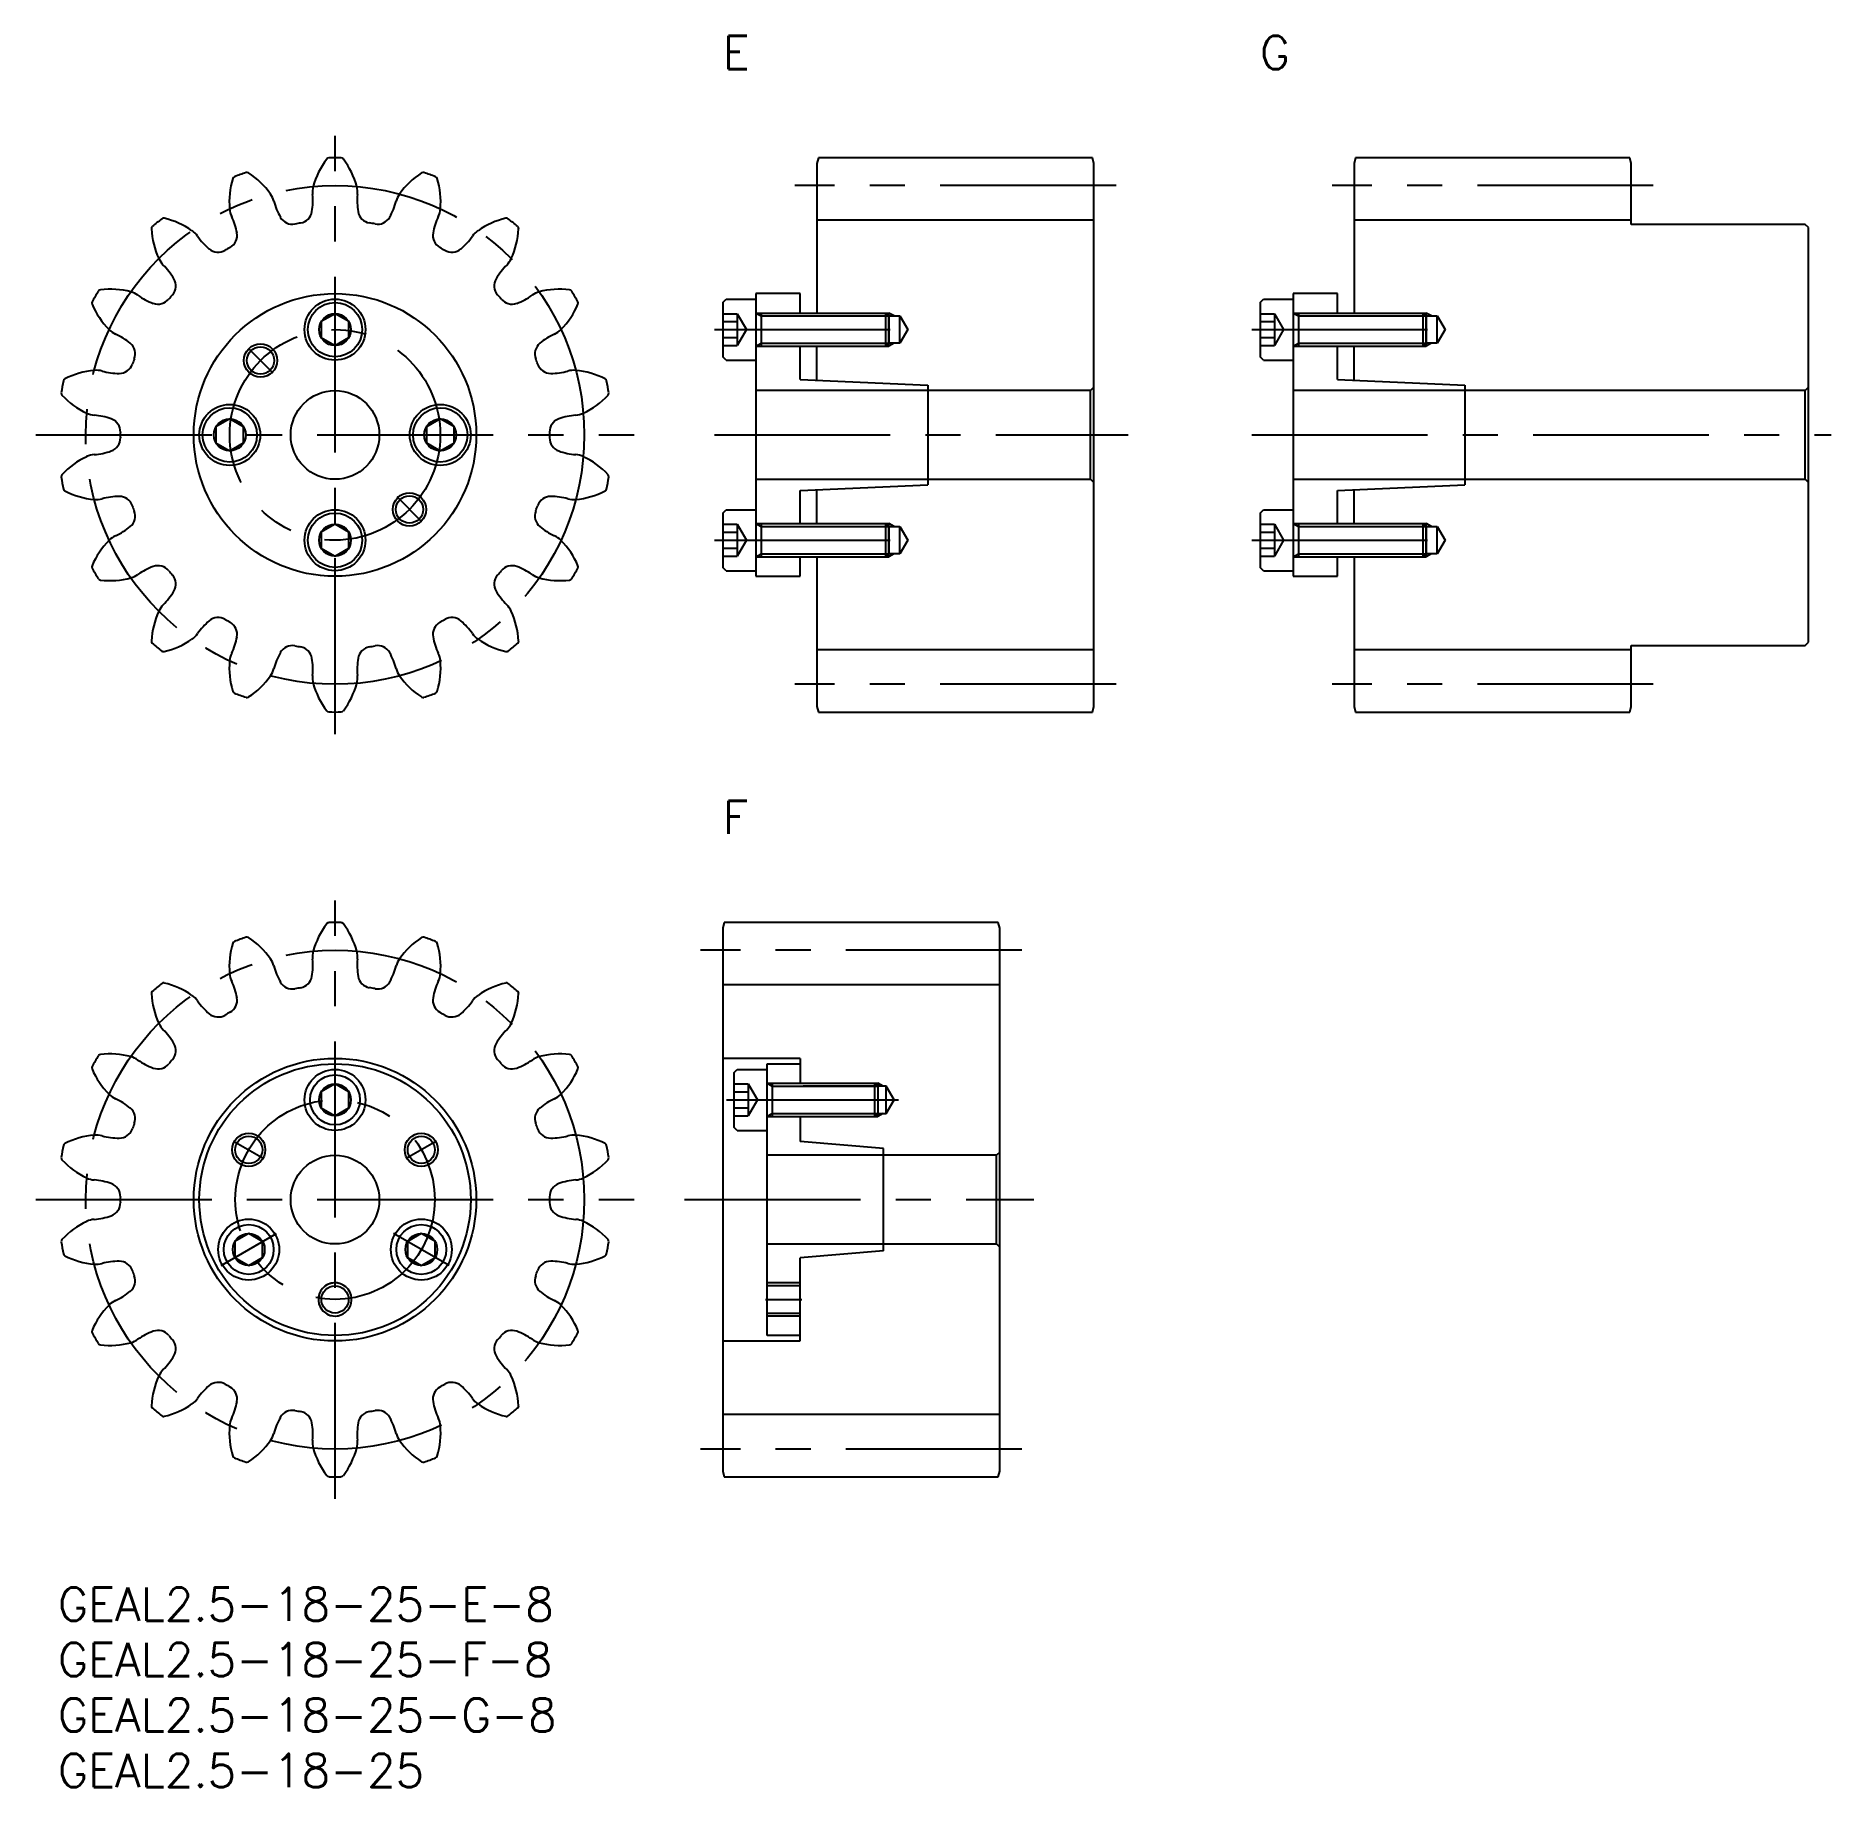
# Model space of a CAD drawing. Extents: x -2 to 160, y -18 to 140.
import ezdxf

# ---------------------------------------------------------------- set-up
doc = ezdxf.new("R2010")
doc.units = 0
doc.header["$LTSCALE"] = 0.5
doc.linetypes.add('CENTER', pattern=[50.8, 31.75, -6.35, 6.35, -6.35])
for name, color, linetype in [('MSM_CENTER', 1, 'CENTER'), ('MSM_CONTINUOUS', 7, 'CONTINUOUS'), ('MSM_NARROW', 5, 'CONTINUOUS'), ('MSM_PART_NUMBER', 7, 'CONTINUOUS')]:
    doc.layers.add(name, color=color, linetype=linetype)
doc.styles.get("Standard").update_dxf_attribs({"font": 'txt.shx', "height": 1, "bigfont": 'bigfont.shx'})

# ---------------------------------------------------------------- blocks, each defined once
blk = doc.blocks.new('*U3')
at = {"layer": 'MSM_PART_NUMBER'}
blk.add_text('GEAL2.5-18-25-F-8', height=3, dxfattribs=at).set_placement((0, -8))
blk = doc.blocks.new('*U4')
at = {"layer": 'MSM_PART_NUMBER'}
blk.add_text('GEAL2.5-18-25-E-8', height=3, dxfattribs=at).set_placement((0, -3))
blk = doc.blocks.new('*U5')
at = {"layer": 'MSM_PART_NUMBER'}
blk.add_text('GEAL2.5-18-25-G-8', height=3, dxfattribs=at).set_placement((0, -13))
blk = doc.blocks.new('*U6')
at = {"layer": 'MSM_PART_NUMBER'}
blk.add_text('GEAL2.5-18-25', height=3, dxfattribs=at).set_placement((0, -18))
blk = doc.blocks.new('*U7')
at = {"layer": 'MSM_PART_NUMBER'}
blk.add_text('F', height=3, dxfattribs=at).set_placement((60, 68))
blk = doc.blocks.new('*U8')
at = {"layer": 'MSM_PART_NUMBER'}
blk.add_text('E', height=3, dxfattribs=at).set_placement((60, 137))
blk = doc.blocks.new('*U9')
at = {"layer": 'MSM_PART_NUMBER'}
blk.add_text('G', height=3, dxfattribs=at).set_placement((108.5, 137))

msp = doc.modelspace()

# ---------------------------------------------------------------- linework, layer by layer
at = {"layer": 'MSM_CENTER'}
for p, q in [((25, 77), (25, 131)), ((95.5, 126.5), (66.5, 126.5)), ((144, 126.5), (115, 126.5)), ((59.25, 113.5), (77.12, 113.5)), ((107.75, 113.5), (125.62, 113.5)), ((17.17, 111.83), (19.4, 109.6)), ((-2, 104), (52, 104)), ((59.25, 104), (96.59, 104)), ((107.75, 104), (160.05, 104)), ((32.83, 96.17), (30.6, 98.4)), ((59.25, 94.5), (77.12, 94.5)), ((107.75, 94.5), (125.62, 94.5)), ((95.5, 81.5), (66.5, 81.5)), ((144, 81.5), (115, 81.5)), ((25, 8), (25, 62)), ((87, 57.5), (58, 57.5)), ((60.35, 44), (75.88, 44)), ((15.84, 40.29), (18.57, 38.71)), ((34.16, 40.29), (31.43, 38.71)), ((-2, 35), (52, 35)), ((56.56, 35), (88.09, 35)), ((14.71, 29.06), (19.71, 31.94)), ((35.29, 29.06), (30.29, 31.94)), ((63.85, 26), (67.15, 26)), ((87, 12.5), (58, 12.5))]:
    msp.add_line(p, q, dxfattribs=at)
for centre, radius in [((25, 104), 22.5), ((25, 104), 9.5), ((25, 35), 22.5), ((25, 35), 9)]:
    msp.add_circle(centre, radius, dxfattribs=at)
at = {"layer": 'MSM_CONTINUOUS'}
for p, q in [((68.63, 129), (68.5, 128.5)), ((68.5, 128.5), (68.5, 115)), ((93.37, 129), (68.63, 129)), ((93.5, 128.5), (93.37, 129)), ((93.5, 79.5), (93.5, 128.5)), ((117.13, 129), (117, 128.5)), ((117, 128.5), (117, 115)), ((141.87, 129), (117.13, 129)), ((142, 128.5), (141.87, 129)), ((142, 123), (142, 128.5)), ((93.5, 123.37), (68.5, 123.37)), ((142, 123.37), (117, 123.37)), ((157.7, 123), (142, 123)), ((158, 122.7), (157.7, 123)), ((158, 85.3), (158, 122.7)), ((63, 116.75), (63, 91.25)), ((67, 116.75), (63, 116.75)), ((67, 115), (67, 116.75)), ((111.5, 116.75), (111.5, 91.25)), ((115.5, 116.75), (111.5, 116.75)), ((115.5, 115), (115.5, 116.75)), ((60, 115.95), (60.3, 116.25)), ((60, 115.95), (60, 111.05)), ((60.3, 116.25), (63, 116.25)), ((108.5, 115.95), (108.8, 116.25)), ((108.5, 115.95), (108.5, 111.05)), ((108.8, 116.25), (111.5, 116.25)), ((25, 114.94), (23.75, 114.22)), ((23.75, 114.22), (23.75, 112.78)), ((26.25, 114.22), (25, 114.94)), ((26.25, 112.78), (26.25, 114.22)), ((60, 114.94), (61.3, 114.94)), ((60, 114.22), (61.3, 114.22)), ((61.3, 114.94), (61.3, 112.06)), ((61.3, 114.94), (62.13, 113.5)), ((62.13, 113.5), (61.3, 112.06)), ((63, 115), (74.73, 115)), ((63.47, 115), (63.47, 112)), ((74.73, 112), (74.73, 115)), ((74.73, 115), (75, 114.73)), ((75, 114.73), (76, 114.73)), ((75, 114.73), (75, 112.27)), ((76, 112.27), (76, 114.73)), ((76, 114.73), (76.71, 113.5)), ((76.71, 113.5), (76, 112.27)), ((108.5, 114.94), (109.8, 114.94)), ((108.5, 114.22), (109.8, 114.22)), ((109.8, 114.94), (109.8, 112.06)), ((109.8, 114.94), (110.63, 113.5)), ((110.63, 113.5), (109.8, 112.06)), ((111.5, 115), (123.23, 115)), ((111.97, 115), (111.97, 112)), ((123.23, 112), (123.23, 115)), ((123.23, 115), (123.5, 114.73)), ((123.5, 114.73), (124.5, 114.73)), ((123.5, 114.73), (123.5, 112.27)), ((124.5, 112.27), (124.5, 114.73)), ((124.5, 114.73), (125.21, 113.5)), ((125.21, 113.5), (124.5, 112.27)), ((23.75, 112.78), (25, 112.06)), ((25, 112.06), (26.25, 112.78)), ((60, 112.78), (61.3, 112.78)), ((60, 112.06), (61.3, 112.06)), ((63, 112), (74.73, 112)), ((67, 109), (67, 112)), ((68.5, 108.93), (68.5, 112)), ((75, 112.27), (74.73, 112)), ((76, 112.27), (75, 112.27)), ((108.5, 112.78), (109.8, 112.78)), ((108.5, 112.06), (109.8, 112.06)), ((111.5, 112), (123.23, 112)), ((115.5, 109), (115.5, 112)), ((117, 108.93), (117, 112)), ((123.5, 112.27), (123.23, 112)), ((124.5, 112.27), (123.5, 112.27)), ((60.3, 110.75), (60, 111.05)), ((60.3, 110.75), (63, 110.75)), ((108.8, 110.75), (108.5, 111.05)), ((108.8, 110.75), (111.5, 110.75)), ((67, 109), (78.5, 108.5)), ((115.5, 109), (127, 108.5)), ((93.2, 108), (63, 108)), ((78.5, 108.5), (78.5, 99.5)), ((93.5, 108.3), (93.2, 108)), ((93.2, 100), (93.2, 108)), ((157.7, 108), (111.5, 108)), ((127, 108.5), (127, 99.5)), ((158, 108.3), (157.7, 108)), ((157.7, 100), (157.7, 108)), ((15.5, 105.44), (14.25, 104.72)), ((16.75, 104.72), (15.5, 105.44)), ((34.5, 105.44), (33.25, 104.72)), ((35.75, 104.72), (34.5, 105.44)), ((14.25, 104.72), (14.25, 103.28)), ((16.75, 103.28), (16.75, 104.72)), ((33.25, 104.72), (33.25, 103.28)), ((35.75, 103.28), (35.75, 104.72)), ((14.25, 103.28), (15.5, 102.56)), ((15.5, 102.56), (16.75, 103.28)), ((33.25, 103.28), (34.5, 102.56)), ((34.5, 102.56), (35.75, 103.28)), ((63, 100), (93.2, 100)), ((67, 99), (78.5, 99.5)), ((67, 96), (67, 99)), ((68.5, 96), (68.5, 99.07)), ((93.2, 100), (93.5, 99.7)), ((111.5, 100), (157.7, 100)), ((115.5, 99), (127, 99.5)), ((115.5, 96), (115.5, 99)), ((117, 96), (117, 99.07)), ((157.7, 100), (158, 99.7)), ((60, 96.95), (60.3, 97.25)), ((60.3, 97.25), (63, 97.25)), ((108.5, 96.95), (108.8, 97.25)), ((108.8, 97.25), (111.5, 97.25)), ((25, 95.94), (23.75, 95.22)), ((26.25, 95.22), (25, 95.94)), ((60, 96.95), (60, 92.05)), ((60, 95.94), (61.3, 95.94)), ((61.3, 95.94), (61.3, 93.06)), ((61.3, 95.94), (62.13, 94.5)), ((63, 96), (74.73, 96)), ((63.47, 96), (63.47, 93)), ((74.73, 93), (74.73, 96)), ((74.73, 96), (75, 95.73)), ((75, 95.73), (76, 95.73)), ((75, 95.73), (75, 93.27)), ((76, 93.27), (76, 95.73)), ((76, 95.73), (76.71, 94.5)), ((108.5, 96.95), (108.5, 92.05)), ((108.5, 95.94), (109.8, 95.94)), ((109.8, 95.94), (109.8, 93.06)), ((109.8, 95.94), (110.63, 94.5)), ((111.5, 96), (123.23, 96)), ((111.97, 96), (111.97, 93)), ((123.23, 93), (123.23, 96)), ((123.23, 96), (123.5, 95.73)), ((123.5, 95.73), (124.5, 95.73)), ((123.5, 95.73), (123.5, 93.27)), ((124.5, 93.27), (124.5, 95.73)), ((124.5, 95.73), (125.21, 94.5)), ((23.75, 95.22), (23.75, 93.78)), ((26.25, 93.78), (26.25, 95.22)), ((60, 95.22), (61.3, 95.22)), ((62.13, 94.5), (61.3, 93.06)), ((76.71, 94.5), (76, 93.27)), ((108.5, 95.22), (109.8, 95.22)), ((110.63, 94.5), (109.8, 93.06)), ((125.21, 94.5), (124.5, 93.27)), ((23.75, 93.78), (25, 93.06)), ((25, 93.06), (26.25, 93.78)), ((60, 93.78), (61.3, 93.78)), ((60, 93.06), (61.3, 93.06)), ((63, 93), (74.73, 93)), ((67, 91.25), (67, 93)), ((68.5, 93), (68.5, 79.5)), ((75, 93.27), (74.73, 93)), ((76, 93.27), (75, 93.27)), ((108.5, 93.78), (109.8, 93.78)), ((108.5, 93.06), (109.8, 93.06)), ((111.5, 93), (123.23, 93)), ((115.5, 91.25), (115.5, 93)), ((117, 93), (117, 79.5)), ((123.5, 93.27), (123.23, 93)), ((124.5, 93.27), (123.5, 93.27)), ((60.3, 91.75), (60, 92.05)), ((60.3, 91.75), (63, 91.75)), ((63, 91.25), (67, 91.25)), ((108.8, 91.75), (108.5, 92.05)), ((108.8, 91.75), (111.5, 91.75)), ((111.5, 91.25), (115.5, 91.25)), ((93.5, 84.62), (68.5, 84.62)), ((142, 84.62), (117, 84.62)), ((142, 79.5), (142, 85)), ((142, 85), (157.7, 85)), ((157.7, 85), (158, 85.3)), ((68.5, 79.5), (68.63, 79)), ((93.37, 79), (93.5, 79.5)), ((117, 79.5), (117.13, 79)), ((141.87, 79), (142, 79.5)), ((68.63, 79), (93.37, 79)), ((117.13, 79), (141.87, 79)), ((60.13, 60), (60, 59.5)), ((84.87, 60), (60.13, 60)), ((85, 59.5), (84.87, 60)), ((60, 59.5), (60, 10.5)), ((85, 10.5), (85, 59.5)), ((85, 54.37), (60, 54.37)), ((67, 47.75), (60, 47.75)), ((64, 47.25), (67, 47.25)), ((64, 22.75), (64, 47.25)), ((67, 47.75), (67, 45.5)), ((25, 45.44), (23.75, 44.72)), ((26.25, 44.72), (25, 45.44)), ((61, 46.45), (61.3, 46.75)), ((61, 46.45), (61, 41.55)), ((61, 45.44), (62.3, 45.44)), ((61.3, 46.75), (64, 46.75)), ((62.3, 45.44), (62.3, 42.56)), ((62.3, 45.44), (63.13, 44)), ((64, 45.5), (73.73, 45.5)), ((64.47, 45.5), (64.47, 42.5)), ((73.73, 42.5), (73.73, 45.5)), ((73.73, 45.5), (74, 45.23)), ((23.75, 44.72), (23.75, 43.28)), ((26.25, 43.28), (26.25, 44.72)), ((61, 44.72), (62.3, 44.72)), ((63.13, 44), (62.3, 42.56)), ((74.75, 45.23), (67.27, 45.23)), ((74, 45.23), (74, 42.77)), ((74.75, 42.77), (74.75, 45.23)), ((75.46, 44), (74.75, 45.23)), ((74.75, 42.77), (75.46, 44)), ((23.75, 43.28), (25, 42.56)), ((25, 42.56), (26.25, 43.28)), ((61, 43.28), (62.3, 43.28)), ((61, 42.56), (62.3, 42.56)), ((64, 42.5), (73.73, 42.5)), ((67, 42.5), (67, 40.25)), ((67.27, 42.77), (74.75, 42.77)), ((74, 42.77), (73.73, 42.5)), ((61.3, 41.25), (61, 41.55)), ((61.3, 41.25), (64, 41.25)), ((84.7, 39), (64, 39)), ((74.5, 39.62), (67, 40.25)), ((74.5, 30.37), (74.5, 39.62)), ((85, 39.3), (84.7, 39)), ((84.7, 31), (84.7, 39)), ((17.21, 31.94), (15.96, 31.22)), ((15.96, 31.22), (15.96, 29.78)), ((18.46, 31.22), (17.21, 31.94)), ((18.46, 29.78), (18.46, 31.22)), ((32.79, 31.94), (31.54, 31.22)), ((31.54, 31.22), (31.54, 29.78)), ((34.04, 31.22), (32.79, 31.94)), ((34.04, 29.78), (34.04, 31.22)), ((64, 31), (84.7, 31)), ((84.7, 31), (85, 30.7)), ((15.96, 29.78), (17.21, 29.06)), ((17.21, 29.06), (18.46, 29.78)), ((31.54, 29.78), (32.79, 29.06)), ((32.79, 29.06), (34.04, 29.78)), ((74.5, 30.37), (67, 29.75)), ((67, 22.25), (67, 29.75)), ((67, 27.23), (64, 27.23)), ((64, 24.77), (67, 24.77)), ((67, 22.75), (64, 22.75)), ((60, 22.25), (67, 22.25)), ((85, 15.62), (60, 15.62)), ((60, 10.5), (60.13, 10)), ((60.13, 10), (84.87, 10)), ((84.87, 10), (85, 10.5))]:
    msp.add_line(p, q, dxfattribs=at)
for centre, radius in [((25, 104), 12.75), ((25, 113.5), 2.75), ((25, 113.5), 2.45), ((25, 113.5), 1.44), ((18.28, 110.72), 1.23), ((25, 104), 4), ((15.5, 104), 2.75), ((15.5, 104), 2.45), ((15.5, 104), 1.44), ((34.5, 104), 2.75), ((34.5, 104), 2.45), ((34.5, 104), 1.44), ((25, 94.5), 2.75), ((31.72, 97.28), 1.23), ((25, 94.5), 2.45), ((25, 94.5), 1.44), ((25, 35), 12.75), ((25, 35), 12.25), ((25, 44), 2.75), ((25, 44), 2.25), ((25, 44), 1.44), ((17.21, 39.5), 1.23), ((32.79, 39.5), 1.23), ((25, 35), 4), ((17.21, 30.5), 2.75), ((17.21, 30.5), 2.25), ((32.79, 30.5), 2.75), ((32.79, 30.5), 2.25), ((17.21, 30.5), 1.44), ((32.79, 30.5), 1.44), ((25, 26), 1.23)]:
    msp.add_circle(centre, radius, dxfattribs=at)
for centre, radius, start, end in [((29.99, 124.55), 7.2, 142.8924, 165), ((24.45, 128.74), 0.25, 91.271, 142.8924), ((25, 104), 25, 88.729, 91.271), ((25.55, 128.74), 0.25, 37.1075, 88.7289), ((20.01, 124.55), 7.2, 15, 37.1076), ((22.66, 125.02), 7.2, 162.8924, 185), ((16.02, 127.06), 0.25, 111.271, 162.8924), ((25, 104), 25, 108.729, 111.271), ((17.05, 127.44), 0.25, 57.1075, 108.7289), ((13.28, 121.6), 7.2, 35, 57.1076), ((25, 125.89), 2.03, 165, 185.2201), ((25, 125.89), 2.03, 354.7799, 15), ((36.72, 121.6), 7.2, 122.8924, 145), ((32.95, 127.44), 0.25, 71.271, 122.8924), ((25, 104), 25, 68.729, 71.271), ((33.98, 127.06), 0.25, 17.1075, 68.7289), ((27.34, 125.02), 7.2, 355, 17.1076), ((17.51, 124.57), 2.03, 14.7799, 35), ((25.28, 126.62), 6, 194.7799, 209.7142), ((17, 125.16), 6, 350.2858, 5.2201), ((33, 125.16), 6, 174.7799, 189.7142), ((24.72, 126.62), 6, 330.2858, 345.2201), ((32.49, 124.57), 2.03, 145, 165.2201), ((25, 104), 25, 128.729, 131.271), ((9.52, 123.31), 0.25, 77.1075, 128.7289), ((7.96, 116.53), 7.2, 55, 77.1076), ((17.51, 124.57), 2.03, 185, 205.2201), ((10.25, 121.15), 6, 10.2858, 25.2201), ((21.15, 124.26), 1.25, 209.7142, 280.7509), ((21.69, 124.36), 1.25, 279.2491, 350.2858), ((28.31, 124.36), 1.25, 189.7142, 260.7509), ((28.85, 124.26), 1.25, 259.2491, 330.2858), ((39.75, 121.15), 6, 154.7799, 169.7142), ((32.49, 124.57), 2.03, 334.7799, 355), ((42.04, 116.53), 7.2, 102.8924, 125), ((40.48, 123.31), 0.25, 51.271, 102.8924), ((25, 104), 25, 48.729, 51.271), ((8.67, 122.6), 0.25, 131.271, 182.8924), ((15.62, 122.95), 7.2, 182.8924, 205), ((10.93, 120.77), 2.03, 34.7799, 55), ((17.53, 125.35), 6, 214.7799, 229.7142), ((14.92, 122), 1.25, 299.2491, 10.2858), ((25, 104), 19.37, 99.2491, 100.7509), ((25, 104), 19.38, 79.2491, 80.7509), ((35.08, 122), 1.25, 169.7142, 240.7509), ((32.47, 125.35), 6, 310.2858, 325.2201), ((39.07, 120.77), 2.03, 125, 145.2201), ((34.38, 122.95), 7.2, 335, 357.1076), ((41.33, 122.6), 0.25, 357.1075, 48.729), ((14.45, 121.73), 1.25, 229.7142, 300.7509), ((25, 104), 19.38, 119.2491, 120.7509), ((25, 104), 19.37, 59.2491, 60.7509), ((35.55, 121.73), 1.25, 239.2491, 310.2858), ((10.93, 120.77), 2.03, 205, 225.2201), ((5.27, 115.07), 6, 30.2858, 45.2201), ((44.73, 115.07), 6, 134.7799, 149.7142), ((39.07, 120.77), 2.03, 314.7799, 335), ((25, 104), 25, 148.729, 151.271), ((3.85, 116.85), 0.25, 97.1075, 148.729), ((4.71, 109.95), 7.2, 75, 97.1076), ((6.04, 114.94), 2.03, 54.7799, 75), ((9.38, 117.46), 1.25, 319.2491, 30.2858), ((40.62, 117.46), 1.25, 149.7142, 220.7509), ((43.96, 114.94), 2.03, 105, 125.2201), ((45.29, 109.95), 7.2, 82.8924, 105), ((46.15, 116.85), 0.25, 31.271, 82.8924), ((25, 104), 25, 28.729, 31.271), ((3.3, 115.9), 0.25, 151.271, 202.8924), ((9.7, 118.6), 7.2, 202.8924, 225), ((10.67, 121.5), 6, 234.7799, 249.7142), ((9.03, 117.05), 1.25, 249.7142, 320.7509), ((25, 104), 19.37, 139.2491, 140.7509), ((25, 104), 19.38, 39.2491, 40.7509), ((40.97, 117.05), 1.25, 219.2491, 290.2858), ((39.33, 121.5), 6, 290.2858, 305.2201), ((40.3, 118.6), 7.2, 315, 337.1076), ((46.7, 115.9), 0.25, 337.1075, 28.729), ((6.04, 114.94), 2.03, 225, 245.2201), ((43.96, 114.94), 2.03, 294.7799, 315), ((2.68, 107.65), 6, 50.2858, 65.2201), ((5.71, 111.31), 1.25, 339.2491, 50.2858), ((44.29, 111.31), 1.25, 129.7142, 200.7509), ((47.32, 107.65), 6, 114.7799, 129.7142), ((5.53, 110.8), 1.25, 269.7142, 340.7509), ((25, 104), 19.37, 159.2491, 160.7509), ((25, 104), 19.38, 19.2491, 20.7509), ((44.47, 110.8), 1.25, 199.2491, 270.2858), ((25, 104), 25, 168.729, 171.271), ((0.73, 108.84), 0.25, 117.1075, 168.729), ((3.89, 102.65), 7.2, 95, 117.1076), ((3.44, 107.8), 2.03, 74.7799, 95), ((5.55, 115.55), 6, 254.7799, 269.7142), ((44.45, 115.55), 6, 270.2858, 285.2201), ((46.56, 107.8), 2.03, 85, 105.2201), ((46.11, 102.65), 7.2, 62.8924, 85), ((49.27, 108.84), 0.25, 11.271, 62.8924), ((25, 104), 25, 8.729, 11.271), ((0.54, 107.76), 0.25, 171.271, 222.8924), ((5.63, 112.49), 7.2, 222.8924, 245), ((44.37, 112.49), 7.2, 295, 317.1076), ((49.46, 107.76), 0.25, 317.1075, 8.729), ((3.44, 107.8), 2.03, 245, 265.2201), ((2.77, 99.8), 6, 70.2858, 85.2201), ((4.38, 104.27), 1.25, 359.2491, 70.2858), ((45.62, 104.27), 1.25, 109.7142, 180.7509), ((47.23, 99.8), 6, 94.7799, 109.7142), ((46.56, 107.8), 2.03, 274.7799, 295), ((4.38, 103.73), 1.25, 289.7142, 0.7509), ((25, 104), 19.38, 179.2491, 180.7509), ((25, 104), 19.38, 359.2491, 0.7509), ((45.62, 103.73), 1.25, 179.2491, 250.2858), ((3.44, 100.2), 2.03, 94.7799, 115), ((2.77, 108.2), 6, 274.7799, 289.7142), ((47.23, 108.2), 6, 250.2858, 265.2201), ((46.56, 100.2), 2.03, 65, 85.2201), ((5.63, 95.51), 7.2, 115, 137.1076), ((44.37, 95.51), 7.2, 42.8924, 65), ((0.54, 100.24), 0.25, 137.1075, 188.729), ((25, 104), 25, 188.729, 191.271), ((0.73, 99.16), 0.25, 191.271, 242.8924), ((3.89, 105.35), 7.2, 242.8924, 265), ((46.11, 105.35), 7.2, 275, 297.1076), ((49.27, 99.16), 0.25, 297.1075, 348.729), ((25, 104), 25, 348.729, 351.271), ((49.46, 100.24), 0.25, 351.271, 42.8924), ((3.44, 100.2), 2.03, 265, 285.2201), ((5.55, 92.45), 6, 90.2858, 105.2201), ((5.53, 97.2), 1.25, 19.2491, 90.2858), ((25, 104), 19.38, 199.2491, 200.7509), ((25, 104), 19.37, 339.2491, 340.7509), ((44.47, 97.2), 1.25, 89.7142, 160.7509), ((44.45, 92.45), 6, 74.7799, 89.7142), ((46.56, 100.2), 2.03, 254.7799, 275), ((2.68, 100.35), 6, 294.7799, 309.7142), ((5.71, 96.69), 1.25, 309.7142, 20.7509), ((44.29, 96.69), 1.25, 159.2491, 230.2858), ((47.32, 100.35), 6, 230.2858, 245.2201), ((9.7, 89.4), 7.2, 135, 157.1076), ((6.04, 93.06), 2.03, 114.7799, 135), ((43.96, 93.06), 2.03, 45, 65.2201), ((40.3, 89.4), 7.2, 22.8924, 45), ((3.3, 92.1), 0.25, 157.1075, 208.729), ((25, 104), 25, 208.729, 211.271), ((3.85, 91.15), 0.25, 211.271, 262.8924), ((4.71, 98.05), 7.2, 262.8924, 285), ((6.04, 93.06), 2.03, 285, 305.2201), ((10.67, 86.5), 6, 110.2858, 125.2201), ((9.03, 90.95), 1.25, 39.2491, 110.2858), ((25, 104), 19.37, 219.2491, 220.7509), ((9.38, 90.54), 1.25, 329.7142, 40.7509), ((40.62, 90.54), 1.25, 139.2491, 210.2858), ((25, 104), 19.38, 319.2491, 320.7509), ((40.97, 90.95), 1.25, 69.7142, 140.7509), ((39.33, 86.5), 6, 54.7799, 69.7142), ((43.96, 93.06), 2.03, 234.7799, 255), ((45.29, 98.05), 7.2, 255, 277.1076), ((46.15, 91.15), 0.25, 277.1075, 328.729), ((25, 104), 25, 328.729, 331.271), ((46.7, 92.1), 0.25, 331.271, 22.8924), ((5.27, 92.93), 6, 314.7799, 329.7142), ((44.73, 92.93), 6, 210.2858, 225.2201), ((15.62, 85.05), 7.2, 155, 177.1076), ((10.93, 87.23), 2.03, 134.7799, 155), ((14.45, 86.27), 1.25, 59.2491, 130.2858), ((35.55, 86.27), 1.25, 49.7142, 120.7509), ((39.07, 87.23), 2.03, 25, 45.2201), ((34.38, 85.05), 7.2, 2.8924, 25), ((10.93, 87.23), 2.03, 305, 325.2201), ((17.53, 82.65), 6, 130.2858, 145.2201), ((25, 104), 19.37, 239.2491, 240.7509), ((14.92, 86), 1.25, 349.7142, 60.7509), ((35.08, 86), 1.25, 119.2491, 190.2858), ((25, 104), 19.37, 299.2491, 300.7509), ((32.47, 82.65), 6, 34.7799, 49.7142), ((39.07, 87.23), 2.03, 214.7799, 235), ((8.67, 85.4), 0.25, 177.1075, 228.729), ((25, 104), 25, 228.729, 231.271), ((9.52, 84.69), 0.25, 231.271, 282.8924), ((7.96, 91.47), 7.2, 282.8924, 305), ((17.51, 83.43), 2.03, 154.7799, 175), ((10.25, 86.85), 6, 334.7799, 349.7142), ((25.28, 81.38), 6, 150.2858, 165.2201), ((21.15, 83.74), 1.25, 79.2491, 150.2858), ((25, 104), 19.37, 259.2491, 260.7509), ((21.69, 83.64), 1.25, 9.7142, 80.7509), ((28.31, 83.64), 1.25, 99.2491, 170.2858), ((25, 104), 19.37, 279.2491, 280.7509), ((28.85, 83.74), 1.25, 29.7142, 100.7509), ((24.72, 81.38), 6, 14.7799, 29.7142), ((39.75, 86.85), 6, 190.2858, 205.2201), ((32.49, 83.43), 2.03, 5, 25.2201), ((42.04, 91.47), 7.2, 235, 257.1076), ((40.48, 84.69), 0.25, 257.1075, 308.729), ((25, 104), 25, 308.729, 311.271), ((41.33, 85.4), 0.25, 311.271, 2.8924), ((22.66, 82.98), 7.2, 175, 197.1076), ((17.51, 83.43), 2.03, 325, 345.2201), ((17, 82.84), 6, 354.7799, 9.7142), ((33, 82.84), 6, 170.2858, 185.2201), ((32.49, 83.43), 2.03, 194.7799, 215), ((27.34, 82.98), 7.2, 342.8924, 5), ((13.28, 86.4), 7.2, 302.8924, 325), ((25, 82.11), 2.03, 174.7799, 195), ((29.99, 83.45), 7.2, 195, 217.1076), ((20.01, 83.45), 7.2, 322.8924, 345), ((25, 82.11), 2.03, 345, 5.2201), ((36.72, 86.4), 7.2, 215, 237.1076), ((16.02, 80.94), 0.25, 197.1075, 248.729), ((25, 104), 25, 248.729, 251.271), ((17.05, 80.56), 0.25, 251.271, 302.8924), ((32.95, 80.56), 0.25, 237.1075, 288.729), ((25, 104), 25, 288.729, 291.271), ((33.98, 80.94), 0.25, 291.271, 342.8924), ((24.45, 79.26), 0.25, 217.1075, 268.729), ((25, 104), 25, 268.729, 271.271), ((25.55, 79.26), 0.25, 271.271, 322.8924), ((24.45, 59.74), 0.25, 91.271, 142.8924), ((25, 35), 25, 88.729, 91.271), ((25.55, 59.74), 0.25, 37.1075, 88.7289), ((25, 35), 25, 108.729, 111.271), ((17.05, 58.44), 0.25, 57.1075, 108.7289), ((13.28, 52.6), 7.2, 35, 57.1076), ((29.99, 55.55), 7.2, 142.8924, 165), ((20.01, 55.55), 7.2, 15, 37.1076), ((36.72, 52.6), 7.2, 122.8924, 145), ((32.95, 58.44), 0.25, 71.271, 122.8924), ((25, 35), 25, 68.729, 71.271), ((22.66, 56.02), 7.2, 162.8924, 185), ((16.02, 58.06), 0.25, 111.271, 162.8924), ((17.51, 55.57), 2.03, 14.7799, 35), ((25, 56.89), 2.03, 165, 185.2201), ((25, 56.89), 2.03, 354.7799, 15), ((32.49, 55.57), 2.03, 145, 165.2201), ((33.98, 58.06), 0.25, 17.1075, 68.7289), ((27.34, 56.02), 7.2, 355, 17.1076), ((17.51, 55.57), 2.03, 185, 205.2201), ((25.28, 57.62), 6, 194.7799, 209.7142), ((21.69, 55.36), 1.25, 279.2491, 350.2858), ((17, 56.16), 6, 350.2858, 5.2201), ((33, 56.16), 6, 174.7799, 189.7142), ((28.31, 55.36), 1.25, 189.7142, 260.7509), ((24.72, 57.62), 6, 330.2858, 345.2201), ((32.49, 55.57), 2.03, 334.7799, 355), ((8.67, 53.6), 0.25, 131.271, 182.8924), ((15.62, 53.95), 7.2, 182.8924, 205), ((25, 35), 25, 128.729, 131.271), ((9.52, 54.31), 0.25, 77.1075, 128.7289), ((7.96, 47.53), 7.2, 55, 77.1076), ((10.25, 52.15), 6, 10.2858, 25.2201), ((21.15, 55.26), 1.25, 209.7142, 280.7509), ((25, 35), 19.37, 99.2491, 100.7509), ((25, 35), 19.38, 79.2491, 80.7509), ((28.85, 55.26), 1.25, 259.2491, 330.2858), ((39.75, 52.15), 6, 154.7799, 169.7142), ((42.04, 47.53), 7.2, 102.8924, 125), ((40.48, 54.31), 0.25, 51.271, 102.8924), ((25, 35), 25, 48.729, 51.271), ((34.38, 53.95), 7.2, 335, 357.1076), ((41.33, 53.6), 0.25, 357.1075, 48.729), ((10.93, 51.77), 2.03, 34.7799, 55), ((17.53, 56.35), 6, 214.7799, 229.7142), ((25, 35), 19.38, 119.2491, 120.7509), ((14.92, 53), 1.25, 299.2491, 10.2858), ((35.08, 53), 1.25, 169.7142, 240.7509), ((25, 35), 19.37, 59.2491, 60.7509), ((32.47, 56.35), 6, 310.2858, 325.2201), ((39.07, 51.77), 2.03, 125, 145.2201), ((10.93, 51.77), 2.03, 205, 225.2201), ((5.27, 46.07), 6, 30.2858, 45.2201), ((14.45, 52.73), 1.25, 229.7142, 300.7509), ((35.55, 52.73), 1.25, 239.2491, 310.2858), ((44.73, 46.07), 6, 134.7799, 149.7142), ((39.07, 51.77), 2.03, 314.7799, 335), ((9.38, 48.46), 1.25, 319.2491, 30.2858), ((40.62, 48.46), 1.25, 149.7142, 220.7509), ((3.3, 46.9), 0.25, 151.271, 202.8924), ((25, 35), 25, 148.729, 151.271), ((3.85, 47.85), 0.25, 97.1075, 148.729), ((4.71, 40.95), 7.2, 75, 97.1076), ((6.04, 45.94), 2.03, 54.7799, 75), ((10.67, 52.5), 6, 234.7799, 249.7142), ((9.03, 48.05), 1.25, 249.7142, 320.7509), ((25, 35), 19.37, 139.2491, 140.7509), ((25, 35), 19.38, 39.2491, 40.7509), ((40.97, 48.05), 1.25, 219.2491, 290.2858), ((39.33, 52.5), 6, 290.2858, 305.2201), ((43.96, 45.94), 2.03, 105, 125.2201), ((45.29, 40.95), 7.2, 82.8924, 105), ((46.15, 47.85), 0.25, 31.271, 82.8924), ((25, 35), 25, 28.729, 31.271), ((46.7, 46.9), 0.25, 337.1075, 28.729), ((9.7, 49.6), 7.2, 202.8924, 225), ((40.3, 49.6), 7.2, 315, 337.1076), ((6.04, 45.94), 2.03, 225, 245.2201), ((2.68, 38.65), 6, 50.2858, 65.2201), ((47.32, 38.65), 6, 114.7799, 129.7142), ((43.96, 45.94), 2.03, 294.7799, 315), ((5.71, 42.31), 1.25, 339.2491, 50.2858), ((44.29, 42.31), 1.25, 129.7142, 200.7509), ((3.89, 33.65), 7.2, 95, 117.1076), ((3.44, 38.8), 2.03, 74.7799, 95), ((5.55, 46.55), 6, 254.7799, 269.7142), ((5.53, 41.8), 1.25, 269.7142, 340.7509), ((25, 35), 19.37, 159.2491, 160.7509), ((25, 35), 19.38, 19.2491, 20.7509), ((44.47, 41.8), 1.25, 199.2491, 270.2858), ((44.45, 46.55), 6, 270.2858, 285.2201), ((46.56, 38.8), 2.03, 85, 105.2201), ((46.11, 33.65), 7.2, 62.8924, 85), ((25, 35), 25, 168.729, 171.271), ((0.73, 39.84), 0.25, 117.1075, 168.729), ((49.27, 39.84), 0.25, 11.271, 62.8924), ((25, 35), 25, 8.729, 11.271), ((0.54, 38.76), 0.25, 171.271, 222.8924), ((5.63, 43.49), 7.2, 222.8924, 245), ((44.37, 43.49), 7.2, 295, 317.1076), ((49.46, 38.76), 0.25, 317.1075, 8.729), ((3.44, 38.8), 2.03, 245, 265.2201), ((2.77, 30.8), 6, 70.2858, 85.2201), ((4.38, 35.27), 1.25, 359.2491, 70.2858), ((45.62, 35.27), 1.25, 109.7142, 180.7509), ((47.23, 30.8), 6, 94.7799, 109.7142), ((46.56, 38.8), 2.03, 274.7799, 295), ((4.38, 34.73), 1.25, 289.7142, 0.7509), ((25, 35), 19.38, 179.2491, 180.7509), ((25, 35), 19.38, 359.2491, 0.7509), ((45.62, 34.73), 1.25, 179.2491, 250.2858), ((5.63, 26.51), 7.2, 115, 137.1076), ((3.44, 31.2), 2.03, 94.7799, 115), ((2.77, 39.2), 6, 274.7799, 289.7142), ((47.23, 39.2), 6, 250.2858, 265.2201), ((46.56, 31.2), 2.03, 65, 85.2201), ((44.37, 26.51), 7.2, 42.8924, 65), ((0.54, 31.24), 0.25, 137.1075, 188.729), ((25, 35), 25, 188.729, 191.271), ((25, 35), 25, 348.729, 351.271), ((49.46, 31.24), 0.25, 351.271, 42.8924), ((0.73, 30.16), 0.25, 191.271, 242.8924), ((3.89, 36.35), 7.2, 242.8924, 265), ((3.44, 31.2), 2.03, 265, 285.2201), ((5.55, 23.45), 6, 90.2858, 105.2201), ((5.53, 28.2), 1.25, 19.2491, 90.2858), ((44.47, 28.2), 1.25, 89.7142, 160.7509), ((44.45, 23.45), 6, 74.7799, 89.7142), ((46.56, 31.2), 2.03, 254.7799, 275), ((46.11, 36.35), 7.2, 275, 297.1076), ((49.27, 30.16), 0.25, 297.1075, 348.729), ((5.71, 27.69), 1.25, 309.7142, 20.7509), ((25, 35), 19.38, 199.2491, 200.7509), ((44.29, 27.69), 1.25, 159.2491, 230.2858), ((25, 35), 19.37, 339.2491, 340.7509), ((2.68, 31.35), 6, 294.7799, 309.7142), ((47.32, 31.35), 6, 230.2858, 245.2201), ((9.7, 20.4), 7.2, 135, 157.1076), ((6.04, 24.06), 2.03, 114.7799, 135), ((43.96, 24.06), 2.03, 45, 65.2201), ((40.3, 20.4), 7.2, 22.8924, 45), ((3.3, 23.1), 0.25, 157.1075, 208.729), ((25, 35), 25, 208.729, 211.271), ((10.67, 17.5), 6, 110.2858, 125.2201), ((9.03, 21.95), 1.25, 39.2491, 110.2858), ((25, 35), 19.37, 219.2491, 220.7509), ((25, 35), 19.38, 319.2491, 320.7509), ((40.97, 21.95), 1.25, 69.7142, 140.7509), ((39.33, 17.5), 6, 54.7799, 69.7142), ((25, 35), 25, 328.729, 331.271), ((46.7, 23.1), 0.25, 331.271, 22.8924), ((3.85, 22.15), 0.25, 211.271, 262.8924), ((4.71, 29.05), 7.2, 262.8924, 285), ((6.04, 24.06), 2.03, 285, 305.2201), ((9.38, 21.54), 1.25, 329.7142, 40.7509), ((40.62, 21.54), 1.25, 139.2491, 210.2858), ((43.96, 24.06), 2.03, 234.7799, 255), ((45.29, 29.05), 7.2, 255, 277.1076), ((46.15, 22.15), 0.25, 277.1075, 328.729), ((10.93, 18.23), 2.03, 134.7799, 155), ((5.27, 23.93), 6, 314.7799, 329.7142), ((44.73, 23.93), 6, 210.2858, 225.2201), ((39.07, 18.23), 2.03, 25, 45.2201), ((15.62, 16.05), 7.2, 155, 177.1076), ((17.53, 13.65), 6, 130.2858, 145.2201), ((14.45, 17.27), 1.25, 59.2491, 130.2858), ((25, 35), 19.37, 239.2491, 240.7509), ((14.92, 17), 1.25, 349.7142, 60.7509), ((35.08, 17), 1.25, 119.2491, 190.2858), ((25, 35), 19.37, 299.2491, 300.7509), ((35.55, 17.27), 1.25, 49.7142, 120.7509), ((32.47, 13.65), 6, 34.7799, 49.7142), ((34.38, 16.05), 7.2, 2.8924, 25), ((8.67, 16.4), 0.25, 177.1075, 228.729), ((25, 35), 25, 228.729, 231.271), ((7.96, 22.47), 7.2, 282.8924, 305), ((10.93, 18.23), 2.03, 305, 325.2201), ((10.25, 17.85), 6, 334.7799, 349.7142), ((39.75, 17.85), 6, 190.2858, 205.2201), ((39.07, 18.23), 2.03, 214.7799, 235), ((42.04, 22.47), 7.2, 235, 257.1076), ((25, 35), 25, 308.729, 311.271), ((41.33, 16.4), 0.25, 311.271, 2.8924), ((9.52, 15.69), 0.25, 231.271, 282.8924), ((22.66, 13.98), 7.2, 175, 197.1076), ((17.51, 14.43), 2.03, 154.7799, 175), ((25.28, 12.38), 6, 150.2858, 165.2201), ((21.15, 14.74), 1.25, 79.2491, 150.2858), ((25, 35), 19.37, 259.2491, 260.7509), ((21.69, 14.64), 1.25, 9.7142, 80.7509), ((17, 13.84), 6, 354.7799, 9.7142), ((33, 13.84), 6, 170.2858, 185.2201), ((28.31, 14.64), 1.25, 99.2491, 170.2858), ((25, 35), 19.37, 279.2491, 280.7509), ((28.85, 14.74), 1.25, 29.7142, 100.7509), ((24.72, 12.38), 6, 14.7799, 29.7142), ((27.34, 13.98), 7.2, 342.8924, 5), ((32.49, 14.43), 2.03, 5, 25.2201), ((40.48, 15.69), 0.25, 257.1075, 308.729), ((13.28, 17.4), 7.2, 302.8924, 325), ((17.51, 14.43), 2.03, 325, 345.2201), ((25, 13.11), 2.03, 174.7799, 195), ((25, 13.11), 2.03, 345, 5.2201), ((32.49, 14.43), 2.03, 194.7799, 215), ((36.72, 17.4), 7.2, 215, 237.1076), ((16.02, 11.94), 0.25, 197.1075, 248.729), ((25, 35), 25, 248.729, 251.271), ((17.05, 11.56), 0.25, 251.271, 302.8924), ((29.99, 14.45), 7.2, 195, 217.1076), ((20.01, 14.45), 7.2, 322.8924, 345), ((32.95, 11.56), 0.25, 237.1075, 288.729), ((25, 35), 25, 288.729, 291.271), ((33.98, 11.94), 0.25, 291.271, 342.8924), ((24.45, 10.26), 0.25, 217.1075, 268.729), ((25, 35), 25, 268.729, 271.271), ((25.55, 10.26), 0.25, 271.271, 322.8924)]:
    msp.add_arc(centre, radius, start, end, dxfattribs=at)
at = {"layer": 'MSM_NARROW'}
for p, q in [((63, 115), (63.47, 114.73)), ((63.47, 114.73), (75, 114.73)), ((74.73, 115), (75, 115)), ((75, 112), (75, 115)), ((75.47, 114.73), (75, 115)), ((111.5, 115), (111.97, 114.73)), ((111.97, 114.73), (123.5, 114.73)), ((123.23, 115), (123.5, 115)), ((123.5, 112), (123.5, 115)), ((123.97, 114.73), (123.5, 115)), ((63, 112), (63.47, 112.27)), ((63.47, 112.27), (75, 112.27)), ((74.73, 112), (75, 112)), ((75.47, 112.27), (75, 112)), ((111.5, 112), (111.97, 112.27)), ((111.97, 112.27), (123.5, 112.27)), ((123.23, 112), (123.5, 112)), ((123.97, 112.27), (123.5, 112)), ((63, 96), (63.47, 95.73)), ((63.47, 95.73), (75, 95.73)), ((74.73, 96), (75, 96)), ((75, 93), (75, 96)), ((75.47, 95.73), (75, 96)), ((111.5, 96), (111.97, 95.73)), ((111.97, 95.73), (123.5, 95.73)), ((123.23, 96), (123.5, 96)), ((123.5, 93), (123.5, 96)), ((123.97, 95.73), (123.5, 96)), ((63, 93), (63.47, 93.27)), ((63.47, 93.27), (75, 93.27)), ((74.73, 93), (75, 93)), ((75.47, 93.27), (75, 93)), ((111.5, 93), (111.97, 93.27)), ((111.97, 93.27), (123.5, 93.27)), ((123.23, 93), (123.5, 93)), ((123.97, 93.27), (123.5, 93)), ((64, 45.5), (64.47, 45.23)), ((73.69, 45.5), (74, 45.5)), ((74, 45.5), (74, 45.19)), ((74.47, 45.23), (74, 45.5)), ((64.47, 45.23), (74, 45.23)), ((64, 42.5), (64.47, 42.77)), ((64.47, 42.77), (74, 42.77)), ((73.69, 42.5), (74, 42.5)), ((74, 42.5), (74, 42.81)), ((74.47, 42.77), (74, 42.5)), ((67, 27.5), (64, 27.5)), ((67, 24.5), (64, 24.5))]:
    msp.add_line(p, q, dxfattribs=at)
for centre in [(18.28, 110.72), (31.72, 97.28), (17.21, 39.5), (32.79, 39.5)]:
    msp.add_circle(centre, 1.5, dxfattribs=at)
for start, end in [(75, 15), (15, 285)]:
    msp.add_arc((25, 26), 1.5, start, end, dxfattribs=at)

# ---------------------------------------------------------------- block references
at = {"layer": 'MSM_CONTINUOUS'}
for name in ['*U8', '*U9', '*U7', '*U4', '*U3', '*U5', '*U6']:
    msp.add_blockref(name, (0, 0), dxfattribs=at)

doc.saveas('drawing.dxf')
